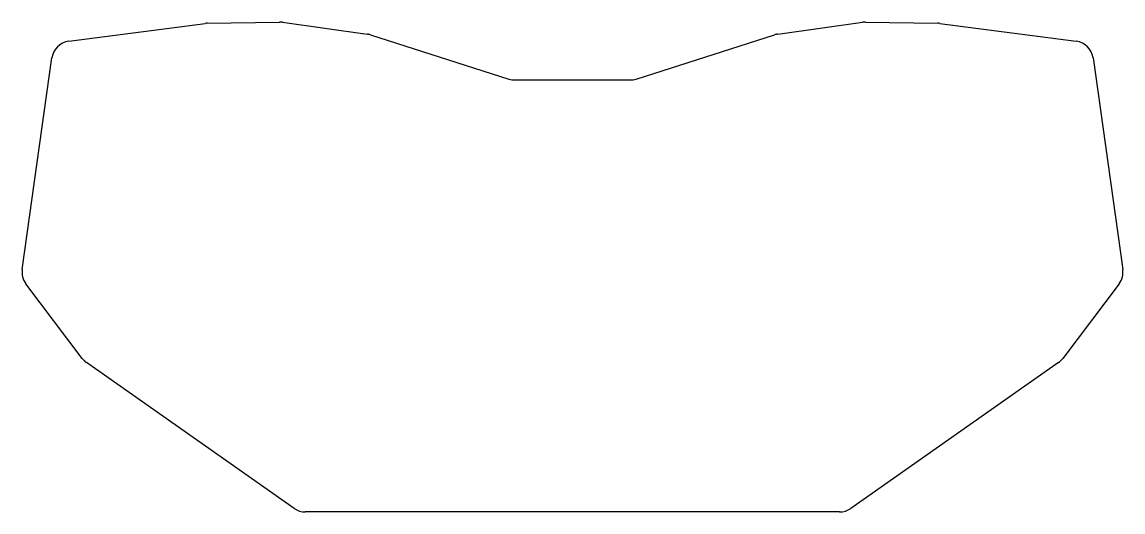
# Model space of a CAD drawing. Header units: millimetres. Extents: x 71 to 354, y -194 to -68.
import ezdxf

# ---------------------------------------------------------------- set-up
doc = ezdxf.new("R2010")
doc.units = ezdxf.units.MM

msp = doc.modelspace()

# ---------------------------------------------------------------- linework, layer by layer
for p, q in [((82.94, -72.84), (117.98, -68.26)), ((118.54, -68.22), (137.1, -67.9)), ((137.88, -67.95), (159.65, -71.01)), ((265.11, -71.01), (286.88, -67.95)), ((287.66, -67.9), (306.22, -68.22)), ((306.78, -68.26), (341.82, -72.84)), ((160.47, -71.2), (196.05, -82.56)), ((228.71, -82.56), (264.29, -71.2)), ((70.99, -131.49), (78.64, -77.1)), ((346.12, -77.1), (353.77, -131.49)), ((197.57, -82.79), (227.19, -82.79)), ((86.4, -154.37), (71.95, -135.19)), ((352.81, -135.19), (338.36, -154.37)), ((140.86, -192.94), (87.52, -155.45)), ((337.24, -155.45), (283.9, -192.94)), ((281.02, -193.85), (143.73, -193.85))]:
    msp.add_line(p, q)
for centre, start, end in [((118.62, -73.22), 90.9726, 97.4463), ((137.18, -72.9), 82, 90.9726), ((287.58, -72.9), 89.0274, 98), ((306.13, -73.22), 82.5537, 89.0274), ((83.59, -77.8), 97.4463, 172), ((158.95, -75.96), 72.2933, 82), ((265.81, -75.96), 98, 107.7067), ((341.17, -77.8), 8, 82.5537), ((197.57, -77.79), 252.2933, 270), ((227.19, -77.79), 270, 287.7067), ((75.94, -132.18), 172, 217), ((348.81, -132.18), 323, 8), ((90.39, -151.36), 217, 234.8979), ((334.36, -151.36), 305.1021, 323), ((143.73, -188.85), 234.8979, 270), ((281.02, -188.85), 270, 305.1021)]:
    msp.add_arc(centre, 5, start, end)

doc.saveas('drawing.dxf')
